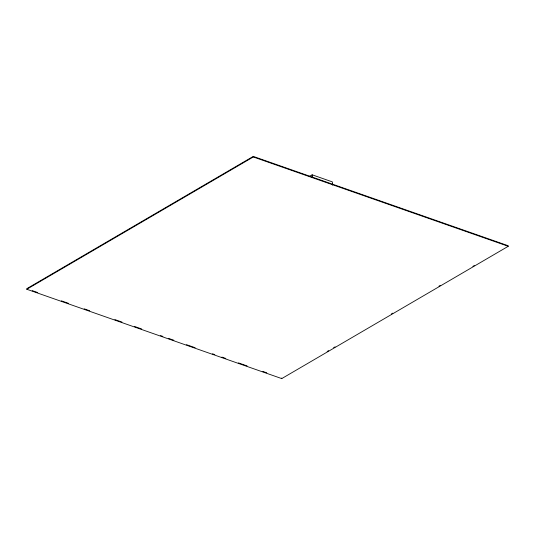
<?xml version="1.0" encoding="UTF-8"?>
<svg xmlns="http://www.w3.org/2000/svg" width="535" height="535" viewBox="0 0 535 535"><rect width="100%" height="100%" fill="white"/><g stroke="black" fill="none" stroke-linecap="round" stroke-linejoin="round"><path stroke-width="0.8" d="M253.256 156.407L26.75 288.706L26.797 289.261L281.744 378.593L508.25 246.294L508.203 245.739L253.256 156.407L253.302 156.962L26.797 289.261M309.277 176.483L312.152 174.805L332.349 181.88L332.603 185.157M327.146 351.495L328.59 350.652M333.639 347.703L335.084 346.861M391.346 313.991L392.79 313.149M438.954 286.185L440.399 285.342M472.86 266.383L474.304 265.541M253.302 156.962L508.25 246.294M32.261 290.639L37.764 292.565M61.371 300.837L68.453 303.318M84.196 308.835L89.699 310.761M114.878 319.589L121.96 322.07M134.552 326.477L141.635 328.965M160.52 335.579L162.881 336.408M168.391 338.334L173.895 340.267M186.488 344.68L195.141 347.71M212.455 353.775L214.816 354.605M221.898 357.086L225.83 358.463M238.423 362.877L247.076 365.907M262.819 371.424L266.751 372.801M312.152 174.805L312.346 177.259M281.698 378.038L281.744 378.593"/></g></svg>
